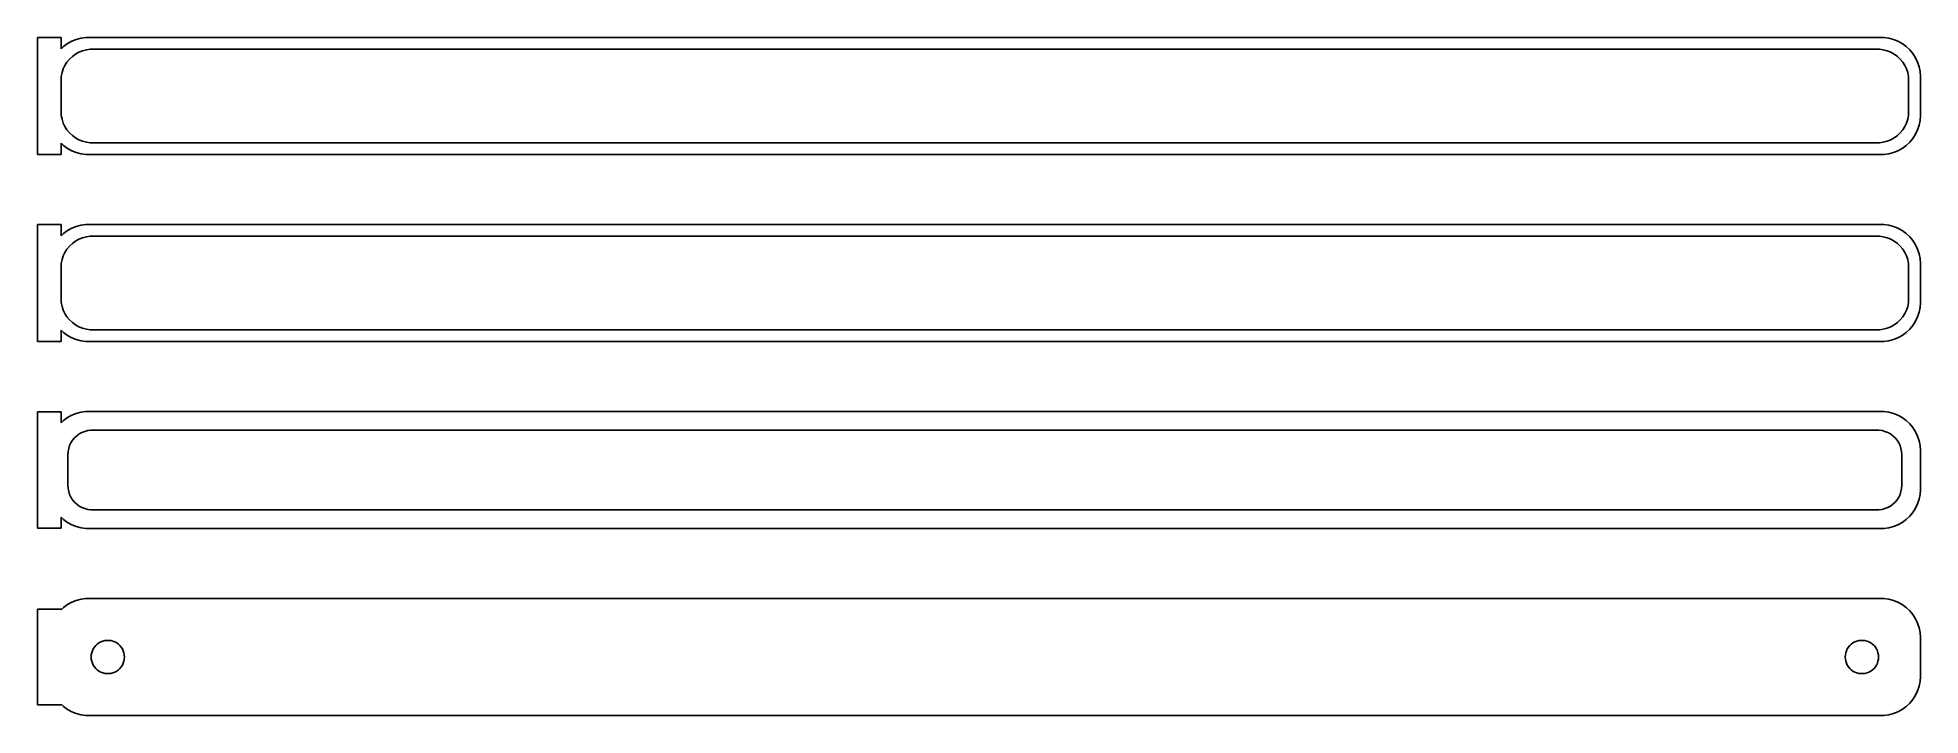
# Model space of a CAD drawing. Header units: metres. Extents: x -122 to 120, y 89 to 175.
import ezdxf

# ---------------------------------------------------------------- set-up
doc = ezdxf.new("R2010")
doc.units = ezdxf.units.M

msp = doc.modelspace()

# ---------------------------------------------------------------- linework, layer by layer
for p, q in [((-118.5, 175.49), (-121.5, 175.49)), ((-121.5, 175.49), (-121.5, 160.51)), ((-118.5, 174.059), (-118.5, 175.49)), ((-118.187, 174.353), (-118.5, 174.059)), ((-117.679, 174.722), (-118.187, 174.353)), ((-117.129, 175.024), (-117.679, 174.722)), ((-116.545, 175.255), (-117.129, 175.024)), ((-115.937, 175.411), (-116.545, 175.255)), ((-115.314, 175.49), (-115.937, 175.411)), ((-115.736, 173.804), (-115.25, 173.929)), ((115.314, 175.49), (-115.314, 175.49)), ((-115.25, 173.929), (-114.751, 173.992)), ((-114.751, 173.992), (114.751, 173.992)), ((114.751, 173.992), (115.25, 173.929)), ((115.25, 173.929), (115.736, 173.804)), ((115.937, 175.411), (115.314, 175.49)), ((116.545, 175.255), (115.937, 175.411)), ((117.129, 175.024), (116.545, 175.255)), ((117.679, 174.722), (117.129, 175.024)), ((118.187, 174.353), (117.679, 174.722)), ((118.645, 173.923), (118.187, 174.353)), ((119.045, 173.439), (118.645, 173.923)), ((-118.374, 170.995), (-118.219, 171.472)), ((-118.219, 171.472), (-118.005, 171.927)), ((-118.005, 171.927), (-117.736, 172.351)), ((-117.736, 172.351), (-117.416, 172.738)), ((-117.416, 172.738), (-117.05, 173.082)), ((-117.05, 173.082), (-116.643, 173.377)), ((-116.643, 173.377), (-116.203, 173.619)), ((-116.203, 173.619), (-115.736, 173.804)), ((115.736, 173.804), (116.203, 173.619)), ((116.203, 173.619), (116.643, 173.377)), ((116.643, 173.377), (117.05, 173.082)), ((117.05, 173.082), (117.416, 172.738)), ((117.416, 172.738), (117.736, 172.351)), ((117.736, 172.351), (118.005, 171.927)), ((118.005, 171.927), (118.219, 171.472)), ((118.219, 171.472), (118.374, 170.995)), ((119.382, 172.909), (119.045, 173.439)), ((119.649, 172.341), (119.382, 172.909)), ((119.843, 171.743), (119.649, 172.341)), ((119.961, 171.127), (119.843, 171.743)), ((-118.5, 170), (-118.468, 170.501)), ((-118.5, 166), (-118.5, 170)), ((-118.468, 170.501), (-118.374, 170.995)), ((118.374, 170.995), (118.468, 170.501)), ((118.468, 170.501), (118.5, 170)), ((118.5, 170), (118.5, 166)), ((120, 170.5), (119.961, 171.127)), ((120, 165.5), (120, 170.5)), ((-118.468, 165.499), (-118.5, 166)), ((-118.374, 165.005), (-118.468, 165.499)), ((-118.219, 164.528), (-118.374, 165.005)), ((-118.005, 164.073), (-118.219, 164.528)), ((118.219, 164.528), (118.005, 164.073)), ((118.374, 165.005), (118.219, 164.528)), ((118.468, 165.499), (118.374, 165.005)), ((118.5, 166), (118.468, 165.499)), ((119.649, 163.659), (119.843, 164.257)), ((119.843, 164.257), (119.961, 164.873)), ((119.961, 164.873), (120, 165.5)), ((-118.5, 161.941), (-118.187, 161.647)), ((-118.5, 160.51), (-118.5, 161.941)), ((-117.736, 163.649), (-118.005, 164.073)), ((-117.416, 163.262), (-117.736, 163.649)), ((-117.05, 162.918), (-117.416, 163.262)), ((-116.643, 162.623), (-117.05, 162.918)), ((-116.203, 162.381), (-116.643, 162.623)), ((-115.736, 162.196), (-116.203, 162.381)), ((-115.25, 162.071), (-115.736, 162.196)), ((-114.751, 162.008), (-115.25, 162.071)), ((114.751, 162.008), (-114.751, 162.008)), ((115.25, 162.071), (114.751, 162.008)), ((115.736, 162.196), (115.25, 162.071)), ((116.203, 162.381), (115.736, 162.196)), ((116.643, 162.623), (116.203, 162.381)), ((117.05, 162.918), (116.643, 162.623)), ((117.416, 163.262), (117.05, 162.918)), ((117.736, 163.649), (117.416, 163.262)), ((118.005, 164.073), (117.736, 163.649)), ((118.187, 161.647), (118.645, 162.077)), ((118.645, 162.077), (119.045, 162.561)), ((119.045, 162.561), (119.382, 163.091)), ((119.382, 163.091), (119.649, 163.659)), ((-121.5, 160.51), (-118.5, 160.51)), ((-118.187, 161.647), (-117.679, 161.278)), ((-117.679, 161.278), (-117.129, 160.976)), ((-117.129, 160.976), (-116.545, 160.745)), ((-116.545, 160.745), (-115.937, 160.589)), ((-115.937, 160.589), (-115.314, 160.51)), ((-115.314, 160.51), (115.314, 160.51)), ((115.314, 160.51), (115.937, 160.589)), ((115.937, 160.589), (116.545, 160.745)), ((116.545, 160.745), (117.129, 160.976)), ((117.129, 160.976), (117.679, 161.278)), ((117.679, 161.278), (118.187, 161.647)), ((-118.5, 151.49), (-121.5, 151.49)), ((-121.5, 151.49), (-121.5, 136.51)), ((-118.5, 150.059), (-118.5, 151.49)), ((-118.187, 150.353), (-118.5, 150.059)), ((-117.679, 150.722), (-118.187, 150.353)), ((-117.129, 151.024), (-117.679, 150.722)), ((-116.545, 151.255), (-117.129, 151.024)), ((-115.937, 151.411), (-116.545, 151.255)), ((-116.203, 149.619), (-115.736, 149.804)), ((-115.314, 151.49), (-115.937, 151.411)), ((-115.736, 149.804), (-115.25, 149.929)), ((115.314, 151.49), (-115.314, 151.49)), ((-115.25, 149.929), (-114.751, 149.992)), ((-114.751, 149.992), (114.751, 149.992)), ((114.751, 149.992), (115.25, 149.929)), ((115.25, 149.929), (115.736, 149.804)), ((115.937, 151.411), (115.314, 151.49)), ((115.736, 149.804), (116.203, 149.619)), ((116.545, 151.255), (115.937, 151.411)), ((117.129, 151.024), (116.545, 151.255)), ((117.679, 150.722), (117.129, 151.024)), ((118.187, 150.353), (117.679, 150.722)), ((118.645, 149.923), (118.187, 150.353)), ((119.045, 149.439), (118.645, 149.923)), ((-118.374, 146.995), (-118.219, 147.472)), ((-118.219, 147.472), (-118.005, 147.927)), ((-118.005, 147.927), (-117.736, 148.351)), ((-117.736, 148.351), (-117.416, 148.738)), ((-117.416, 148.738), (-117.05, 149.082)), ((-117.05, 149.082), (-116.643, 149.377)), ((-116.643, 149.377), (-116.203, 149.619)), ((116.203, 149.619), (116.643, 149.377)), ((116.643, 149.377), (117.05, 149.082)), ((117.05, 149.082), (117.416, 148.738)), ((117.416, 148.738), (117.736, 148.351)), ((117.736, 148.351), (118.005, 147.927)), ((118.005, 147.927), (118.219, 147.472)), ((118.219, 147.472), (118.374, 146.995)), ((119.382, 148.909), (119.045, 149.439)), ((119.649, 148.341), (119.382, 148.909)), ((119.843, 147.743), (119.649, 148.341)), ((119.961, 147.127), (119.843, 147.743)), ((-118.5, 146), (-118.468, 146.501)), ((-118.5, 142), (-118.5, 146)), ((-118.468, 146.501), (-118.374, 146.995)), ((118.374, 146.995), (118.468, 146.501)), ((118.468, 146.501), (118.5, 146)), ((118.5, 146), (118.5, 142)), ((120, 146.5), (119.961, 147.127)), ((120, 141.5), (120, 146.5)), ((-118.468, 141.499), (-118.5, 142)), ((-118.374, 141.005), (-118.468, 141.499)), ((-118.219, 140.528), (-118.374, 141.005)), ((-118.005, 140.073), (-118.219, 140.528)), ((-117.736, 139.649), (-118.005, 140.073)), ((118.005, 140.073), (117.736, 139.649)), ((118.219, 140.528), (118.005, 140.073)), ((118.374, 141.005), (118.219, 140.528)), ((118.468, 141.499), (118.374, 141.005)), ((118.5, 142), (118.468, 141.499)), ((119.649, 139.659), (119.843, 140.257)), ((119.843, 140.257), (119.961, 140.873)), ((119.961, 140.873), (120, 141.5)), ((-118.5, 137.941), (-118.187, 137.647)), ((-118.5, 136.51), (-118.5, 137.941)), ((-117.416, 139.262), (-117.736, 139.649)), ((-117.05, 138.918), (-117.416, 139.262)), ((-116.643, 138.623), (-117.05, 138.918)), ((-116.203, 138.381), (-116.643, 138.623)), ((-115.736, 138.196), (-116.203, 138.381)), ((-115.25, 138.071), (-115.736, 138.196)), ((-114.751, 138.008), (-115.25, 138.071)), ((114.751, 138.008), (-114.751, 138.008)), ((115.25, 138.071), (114.751, 138.008)), ((115.736, 138.196), (115.25, 138.071)), ((116.203, 138.381), (115.736, 138.196)), ((116.643, 138.623), (116.203, 138.381)), ((117.05, 138.918), (116.643, 138.623)), ((117.416, 139.262), (117.05, 138.918)), ((117.736, 139.649), (117.416, 139.262)), ((118.187, 137.647), (118.645, 138.077)), ((118.645, 138.077), (119.045, 138.561)), ((119.045, 138.561), (119.382, 139.091)), ((119.382, 139.091), (119.649, 139.659)), ((-121.5, 136.51), (-118.5, 136.51)), ((-118.187, 137.647), (-117.679, 137.278)), ((-117.679, 137.278), (-117.129, 136.976)), ((-117.129, 136.976), (-116.545, 136.745)), ((-116.545, 136.745), (-115.937, 136.589)), ((-115.937, 136.589), (-115.314, 136.51)), ((-115.314, 136.51), (115.314, 136.51)), ((115.314, 136.51), (115.937, 136.589)), ((115.937, 136.589), (116.545, 136.745)), ((116.545, 136.745), (117.129, 136.976)), ((117.129, 136.976), (117.679, 137.278)), ((117.679, 137.278), (118.187, 137.647)), ((-118.5, 127.479), (-121.5, 127.479)), ((-121.5, 127.479), (-121.5, 112.521)), ((-118.5, 126.059), (-118.5, 127.479)), ((-118.187, 126.353), (-118.5, 126.059)), ((-117.679, 126.722), (-118.187, 126.353)), ((-117.129, 127.024), (-117.679, 126.722)), ((-116.545, 127.255), (-117.129, 127.024)), ((-115.937, 127.411), (-116.545, 127.255)), ((-115.314, 127.49), (-115.937, 127.411)), ((115.314, 127.49), (-115.314, 127.49)), ((115.937, 127.411), (115.314, 127.49)), ((116.545, 127.255), (115.937, 127.411)), ((117.129, 127.024), (116.545, 127.255)), ((117.679, 126.722), (117.129, 127.024)), ((118.187, 126.353), (117.679, 126.722)), ((118.645, 125.923), (118.187, 126.353)), ((119.045, 125.439), (118.645, 125.923)), ((-117.394, 123.146), (-117.228, 123.5)), ((-117.228, 123.5), (-117.018, 123.83)), ((-117.018, 123.83), (-116.769, 124.131)), ((-116.769, 124.131), (-116.484, 124.399)), ((-116.484, 124.399), (-116.168, 124.628)), ((-116.168, 124.628), (-115.825, 124.817)), ((-115.825, 124.817), (-115.462, 124.961)), ((-115.462, 124.961), (-115.083, 125.058)), ((-115.083, 125.058), (-114.695, 125.107)), ((-114.695, 125.107), (114.695, 125.107)), ((114.695, 125.107), (115.083, 125.058)), ((115.083, 125.058), (115.462, 124.961)), ((115.462, 124.961), (115.825, 124.817)), ((115.825, 124.817), (116.168, 124.628)), ((116.168, 124.628), (116.484, 124.399)), ((116.484, 124.399), (116.769, 124.131)), ((116.769, 124.131), (117.018, 123.83)), ((117.018, 123.83), (117.228, 123.5)), ((117.228, 123.5), (117.394, 123.146)), ((119.382, 124.909), (119.045, 125.439)), ((119.649, 124.341), (119.382, 124.909)), ((119.843, 123.743), (119.649, 124.341)), ((119.961, 123.127), (119.843, 123.743)), ((-117.613, 122), (-117.588, 122.39)), ((-117.613, 118), (-117.613, 122)), ((-117.588, 122.39), (-117.515, 122.774)), ((-117.515, 122.774), (-117.394, 123.146)), ((117.394, 123.146), (117.515, 122.774)), ((117.515, 122.774), (117.588, 122.39)), ((117.588, 122.39), (117.613, 122)), ((117.613, 122), (117.613, 118)), ((120, 122.5), (119.961, 123.127)), ((120, 117.5), (120, 122.5)), ((-117.588, 117.61), (-117.613, 118)), ((-117.515, 117.226), (-117.588, 117.61)), ((-117.394, 116.854), (-117.515, 117.226)), ((-117.228, 116.5), (-117.394, 116.854)), ((-117.018, 116.17), (-117.228, 116.5)), ((-116.769, 115.869), (-117.018, 116.17)), ((117.018, 116.17), (116.769, 115.869)), ((117.228, 116.5), (117.018, 116.17)), ((117.394, 116.854), (117.228, 116.5)), ((117.515, 117.226), (117.394, 116.854)), ((117.588, 117.61), (117.515, 117.226)), ((117.613, 118), (117.588, 117.61)), ((119.649, 115.659), (119.843, 116.257)), ((119.843, 116.257), (119.961, 116.873)), ((119.961, 116.873), (120, 117.5)), ((-118.5, 112.521), (-118.5, 113.941)), ((-118.5, 113.941), (-118.187, 113.647)), ((-118.187, 113.647), (-117.679, 113.278)), ((-116.484, 115.601), (-116.769, 115.869)), ((-116.168, 115.372), (-116.484, 115.601)), ((-115.825, 115.183), (-116.168, 115.372)), ((-115.462, 115.039), (-115.825, 115.183)), ((-115.083, 114.942), (-115.462, 115.039)), ((-114.695, 114.893), (-115.083, 114.942)), ((114.695, 114.893), (-114.695, 114.893)), ((115.083, 114.942), (114.695, 114.893)), ((115.462, 115.039), (115.083, 114.942)), ((115.825, 115.183), (115.462, 115.039)), ((116.168, 115.372), (115.825, 115.183)), ((116.484, 115.601), (116.168, 115.372)), ((116.769, 115.869), (116.484, 115.601)), ((117.679, 113.278), (118.187, 113.647)), ((118.187, 113.647), (118.645, 114.077)), ((118.645, 114.077), (119.045, 114.561)), ((119.045, 114.561), (119.382, 115.091)), ((119.382, 115.091), (119.649, 115.659)), ((-121.5, 112.521), (-118.5, 112.521)), ((-117.679, 113.278), (-117.129, 112.976)), ((-117.129, 112.976), (-116.545, 112.745)), ((-116.545, 112.745), (-115.937, 112.589)), ((-115.937, 112.589), (-115.314, 112.51)), ((-115.314, 112.51), (115.314, 112.51)), ((115.314, 112.51), (115.937, 112.589)), ((115.937, 112.589), (116.545, 112.745)), ((116.545, 112.745), (117.129, 112.976)), ((117.129, 112.976), (117.679, 113.278)), ((-118.5, 102.153), (-121.5, 102.153)), ((-121.5, 102.153), (-121.5, 89.8474)), ((-118.187, 102.353), (-118.5, 102.059)), ((-118.5, 102.059), (-118.5, 102.153)), ((-117.679, 102.722), (-118.187, 102.353)), ((-117.129, 103.024), (-117.679, 102.722)), ((-116.545, 103.255), (-117.129, 103.024)), ((-115.937, 103.411), (-116.545, 103.255)), ((-115.314, 103.49), (-115.937, 103.411)), ((115.314, 103.49), (-115.314, 103.49)), ((115.937, 103.411), (115.314, 103.49)), ((116.545, 103.255), (115.937, 103.411)), ((117.129, 103.024), (116.545, 103.255)), ((117.679, 102.722), (117.129, 103.024)), ((118.187, 102.353), (117.679, 102.722)), ((118.645, 101.923), (118.187, 102.353)), ((119.045, 101.439), (118.645, 101.923)), ((119.382, 100.909), (119.045, 101.439)), ((119.649, 100.341), (119.382, 100.909)), ((119.843, 99.7434), (119.649, 100.341)), ((119.961, 99.1267), (119.843, 99.7434)), ((120, 98.5), (119.961, 99.1267)), ((-114.568, 96.531), (-114.485, 96.786)), ((-114.485, 96.786), (-114.371, 97.0287)), ((-114.371, 97.0287), (-114.227, 97.2551)), ((-114.227, 97.2551), (-114.057, 97.4617)), ((-114.057, 97.4617), (-113.861, 97.6453)), ((-113.861, 97.6453), (-113.644, 97.8029)), ((-113.644, 97.8029), (-113.409, 97.9321)), ((-113.409, 97.9321), (-113.16, 98.0308)), ((-113.16, 98.0308), (-112.9, 98.0975)), ((-112.9, 98.0975), (-112.634, 98.1311)), ((-112.634, 98.1311), (-112.366, 98.1311)), ((-112.366, 98.1311), (-112.1, 98.0975)), ((-112.1, 98.0975), (-111.84, 98.0308)), ((-111.84, 98.0308), (-111.591, 97.9321)), ((-111.591, 97.9321), (-111.356, 97.8029)), ((-111.356, 97.8029), (-111.139, 97.6453)), ((-111.139, 97.6453), (-110.943, 97.4617)), ((-110.943, 97.4617), (-110.773, 97.2551)), ((-110.773, 97.2551), (-110.629, 97.0287)), ((-110.629, 97.0287), (-110.515, 96.786)), ((-110.515, 96.786), (-110.432, 96.531)), ((110.432, 96.531), (110.515, 96.786)), ((110.515, 96.786), (110.629, 97.0287)), ((110.629, 97.0287), (110.773, 97.2551)), ((110.773, 97.2551), (110.943, 97.4617)), ((110.943, 97.4617), (111.139, 97.6453)), ((111.139, 97.6453), (111.356, 97.8029)), ((111.356, 97.8029), (111.591, 97.9321)), ((111.591, 97.9321), (111.84, 98.0308)), ((111.84, 98.0308), (112.1, 98.0975)), ((112.1, 98.0975), (112.366, 98.1311)), ((112.366, 98.1311), (112.634, 98.1311)), ((112.634, 98.1311), (112.9, 98.0975)), ((112.9, 98.0975), (113.16, 98.0308)), ((113.16, 98.0308), (113.409, 97.9321)), ((113.409, 97.9321), (113.644, 97.8029)), ((113.644, 97.8029), (113.861, 97.6453)), ((113.861, 97.6453), (114.057, 97.4617)), ((114.057, 97.4617), (114.227, 97.2551)), ((114.227, 97.2551), (114.371, 97.0287)), ((114.371, 97.0287), (114.485, 96.786)), ((114.485, 96.786), (114.568, 96.531)), ((120, 93.5), (120, 98.5)), ((-114.635, 96), (-114.618, 96.2676)), ((-114.618, 95.7324), (-114.635, 96)), ((-114.618, 96.2676), (-114.568, 96.531)), ((-114.568, 95.469), (-114.618, 95.7324)), ((-114.485, 95.214), (-114.568, 95.469)), ((-114.371, 94.9713), (-114.485, 95.214)), ((-114.227, 94.7449), (-114.371, 94.9713)), ((-114.057, 94.5383), (-114.227, 94.7449)), ((-113.861, 94.3547), (-114.057, 94.5383)), ((-113.644, 94.1971), (-113.861, 94.3547)), ((-113.409, 94.0679), (-113.644, 94.1971)), ((-111.356, 94.1971), (-111.591, 94.0679)), ((-111.139, 94.3547), (-111.356, 94.1971)), ((-110.943, 94.5383), (-111.139, 94.3547)), ((-110.773, 94.7449), (-110.943, 94.5383)), ((-110.629, 94.9713), (-110.773, 94.7449)), ((-110.515, 95.214), (-110.629, 94.9713)), ((-110.432, 95.469), (-110.515, 95.214)), ((-110.432, 96.531), (-110.382, 96.2676)), ((-110.382, 95.7324), (-110.432, 95.469)), ((-110.382, 96.2676), (-110.365, 96)), ((-110.365, 96), (-110.382, 95.7324)), ((110.365, 96), (110.382, 96.2676)), ((110.382, 95.7324), (110.365, 96)), ((110.382, 96.2676), (110.432, 96.531)), ((110.432, 95.469), (110.382, 95.7324)), ((110.515, 95.214), (110.432, 95.469)), ((110.629, 94.9713), (110.515, 95.214)), ((110.773, 94.7449), (110.629, 94.9713)), ((110.943, 94.5383), (110.773, 94.7449)), ((111.139, 94.3547), (110.943, 94.5383)), ((111.356, 94.1971), (111.139, 94.3547)), ((111.591, 94.0679), (111.356, 94.1971)), ((113.644, 94.1971), (113.409, 94.0679)), ((113.861, 94.3547), (113.644, 94.1971)), ((114.057, 94.5383), (113.861, 94.3547)), ((114.227, 94.7449), (114.057, 94.5383)), ((114.371, 94.9713), (114.227, 94.7449)), ((114.485, 95.214), (114.371, 94.9713)), ((114.568, 95.469), (114.485, 95.214)), ((114.568, 96.531), (114.618, 96.2676)), ((114.618, 95.7324), (114.568, 95.469)), ((114.618, 96.2676), (114.635, 96)), ((114.635, 96), (114.618, 95.7324)), ((-113.16, 93.9692), (-113.409, 94.0679)), ((-112.9, 93.9025), (-113.16, 93.9692)), ((-112.634, 93.8689), (-112.9, 93.9025)), ((-112.366, 93.8689), (-112.634, 93.8689)), ((-112.1, 93.9025), (-112.366, 93.8689)), ((-111.84, 93.9692), (-112.1, 93.9025)), ((-111.591, 94.0679), (-111.84, 93.9692)), ((111.84, 93.9692), (111.591, 94.0679)), ((112.1, 93.9025), (111.84, 93.9692)), ((112.366, 93.8689), (112.1, 93.9025)), ((112.634, 93.8689), (112.366, 93.8689)), ((112.9, 93.9025), (112.634, 93.8689)), ((113.16, 93.9692), (112.9, 93.9025)), ((113.409, 94.0679), (113.16, 93.9692)), ((119.649, 91.6594), (119.843, 92.2566)), ((119.843, 92.2566), (119.961, 92.8733)), ((119.961, 92.8733), (120, 93.5)), ((-121.5, 89.8474), (-118.5, 89.8474)), ((-118.5, 89.8474), (-118.5, 89.9413)), ((-118.5, 89.9413), (-118.187, 89.6474)), ((-118.187, 89.6474), (-117.679, 89.2784)), ((117.679, 89.2784), (118.187, 89.6474)), ((118.187, 89.6474), (118.645, 90.0773)), ((118.645, 90.0773), (119.045, 90.5611)), ((119.045, 90.5611), (119.382, 91.0912)), ((119.382, 91.0912), (119.649, 91.6594)), ((-117.679, 89.2784), (-117.129, 88.9759)), ((-117.129, 88.9759), (-116.545, 88.7447)), ((-116.545, 88.7447), (-115.937, 88.5886)), ((-115.937, 88.5886), (-115.314, 88.5099)), ((-115.314, 88.5099), (115.314, 88.5099)), ((115.314, 88.5099), (115.937, 88.5886)), ((115.937, 88.5886), (116.545, 88.7447)), ((116.545, 88.7447), (117.129, 88.9759)), ((117.129, 88.9759), (117.679, 89.2784))]:
    msp.add_line(p, q)

doc.saveas('drawing.dxf')
